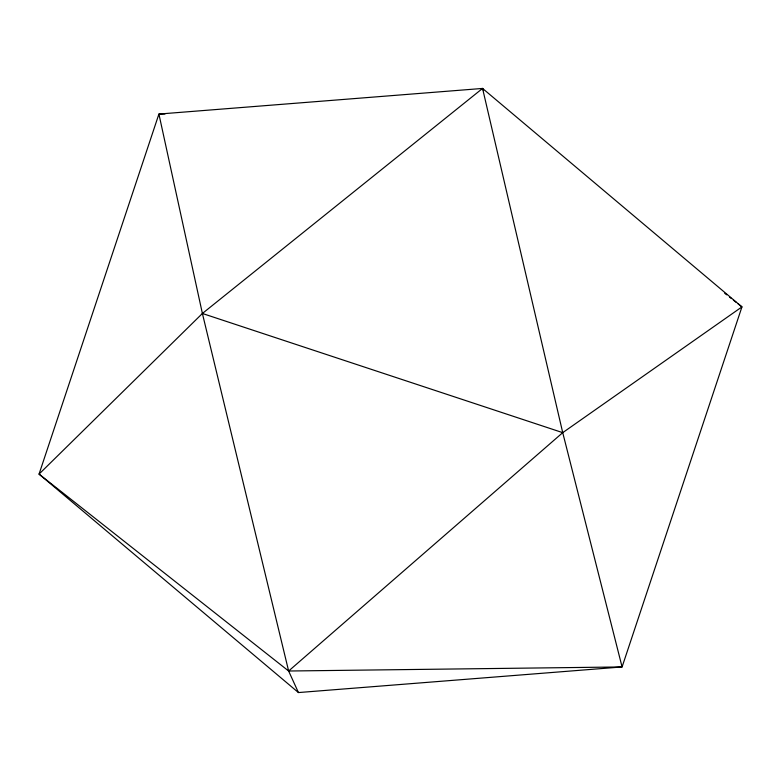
<?xml version="1.0" encoding="UTF-8"?>
<svg xmlns="http://www.w3.org/2000/svg" width="781" height="781" viewBox="0 0 781 781"><rect width="100%" height="100%" fill="white"/><g stroke="black" fill="none" stroke-linecap="round" stroke-linejoin="round"><path stroke-width="1.17" d="M483.546 90.596L482.56 88.438L202.396 313.474L39.05 474.106L298.44 692.562L622.086 666.945L741.95 306.894L482.56 88.438L158.914 114.055L39.05 474.106L288.628 671.016L298.44 692.562M164.996 113.977L158.914 114.055L202.396 313.474L288.628 671.016L562.73 432.654L741.95 306.894L738.123 303.877M288.628 671.016L622.086 666.945L562.73 432.654L482.56 88.438M202.396 313.474L562.73 432.654M724.739 293.314L726.652 294.818M729.522 297.083L731.436 298.596M733.339 300.099L736.21 302.364"/></g></svg>
